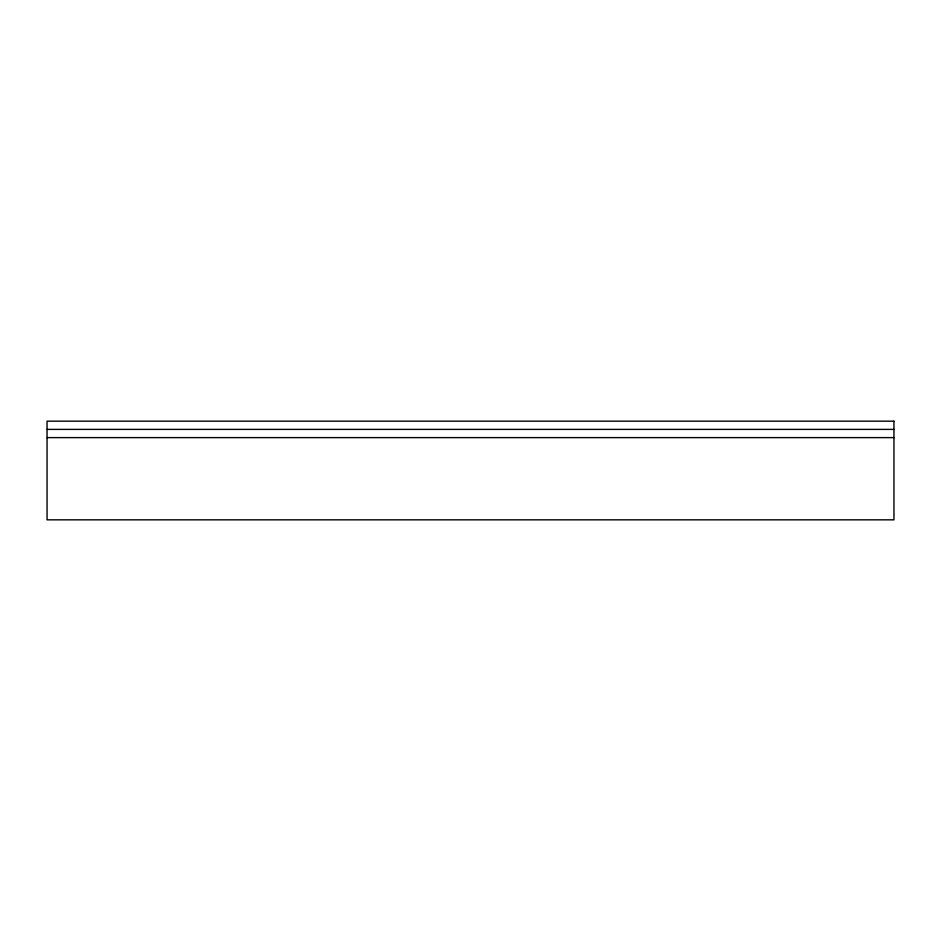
<?xml version="1.0" encoding="UTF-8"?>
<svg xmlns="http://www.w3.org/2000/svg" width="941" height="941" viewBox="0 0 941 941"><rect width="100%" height="100%" fill="white"/><g stroke="black" fill="none" stroke-linecap="round" stroke-linejoin="round"><path stroke-width="1.41" d="M47.05 429.39L893.95 429.39M47.05 437.612L893.95 437.612M893.95 421.168L47.05 421.168L47.05 519.832L893.95 519.832L893.95 421.168"/></g></svg>
